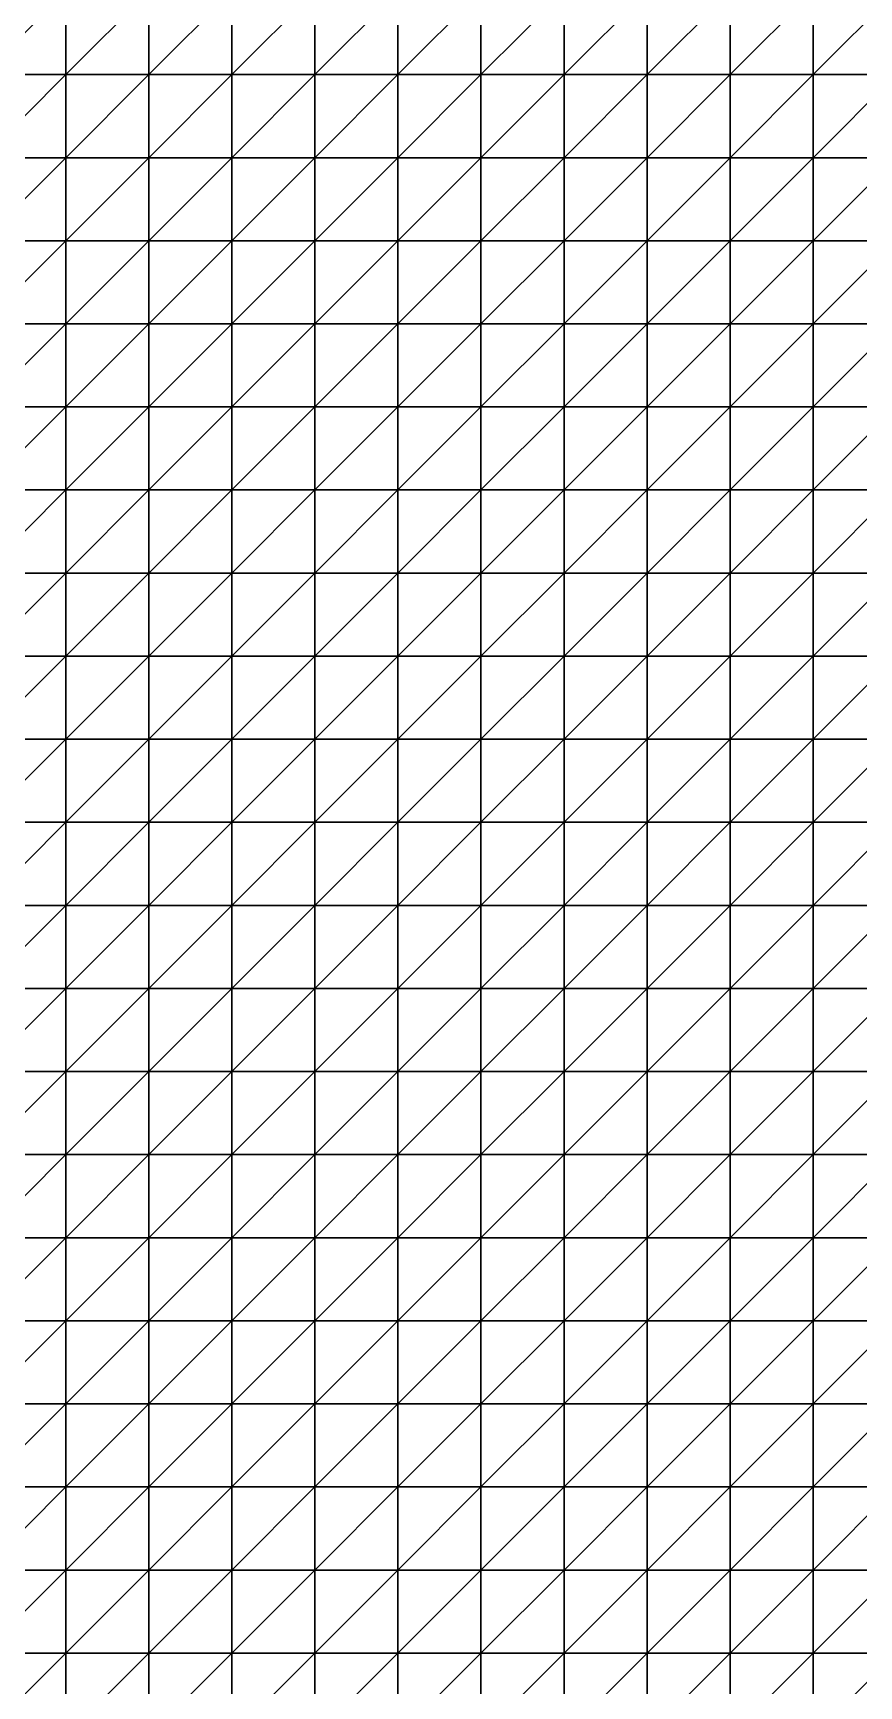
# Model space of a CAD drawing. Header units: metres. Extents: x 351000 to 353000, y 7455000 to 7457000.
# Drawn here: x 351490.1 to 351738.8, y 7455490.1 to 7455987.5 of the extents above; entities that cross this region are included whole.
import ezdxf

# ---------------------------------------------------------------- set-up
doc = ezdxf.new("R2010")
doc.units = ezdxf.units.M

msp = doc.modelspace()

# ---------------------------------------------------------------- linework, layer by layer
at = {"layer": 'BASE_OF_COVER_BOC'}
for points in [[(351475, 7455975, 1248.41), (351500, 7455975, 1248.95), (351500, 7456000, 1243.75)], [(351475, 7455975, 1248.41), (351500, 7456000, 1243.75), (351475, 7456000, 1244.22)], [(351500, 7455975, 1248.95), (351525, 7455975, 1250.1), (351525, 7456000, 1244.6)], [(351500, 7455975, 1248.95), (351525, 7456000, 1244.6), (351500, 7456000, 1243.75)], [(351525, 7455975, 1250.1), (351550, 7455975, 1252.39), (351550, 7456000, 1247.29)], [(351525, 7455975, 1250.1), (351550, 7456000, 1247.29), (351525, 7456000, 1244.6)], [(351550, 7455975, 1252.39), (351575, 7455975, 1256.09), (351575, 7456000, 1251.83)], [(351550, 7455975, 1252.39), (351575, 7456000, 1251.83), (351550, 7456000, 1247.29)], [(351575, 7455975, 1256.09), (351600, 7455975, 1260.99), (351600, 7456000, 1257.67)], [(351575, 7455975, 1256.09), (351600, 7456000, 1257.67), (351575, 7456000, 1251.83)], [(351600, 7455975, 1260.99), (351625, 7455975, 1266.44), (351625, 7456000, 1263.82)], [(351600, 7455975, 1260.99), (351625, 7456000, 1263.82), (351600, 7456000, 1257.67)], [(351625, 7455975, 1266.44), (351650, 7455975, 1271.5), (351650, 7456000, 1269.23)], [(351625, 7455975, 1266.44), (351650, 7456000, 1269.23), (351625, 7456000, 1263.82)], [(351650, 7455975, 1271.5), (351675, 7455975, 1275.31), (351675, 7456000, 1273.13)], [(351650, 7455975, 1271.5), (351675, 7456000, 1273.13), (351650, 7456000, 1269.23)], [(351675, 7455975, 1275.31), (351700, 7455975, 1277.38), (351700, 7456000, 1275.3)], [(351675, 7455975, 1275.31), (351700, 7456000, 1275.3), (351675, 7456000, 1273.13)], [(351700, 7455975, 1277.38), (351725, 7455975, 1277.81), (351725, 7456000, 1276.01)], [(351700, 7455975, 1277.38), (351725, 7456000, 1276.01), (351700, 7456000, 1275.3)], [(351725, 7455975, 1277.81), (351750, 7455975, 1277.19), (351750, 7456000, 1275.91)], [(351725, 7455975, 1277.81), (351750, 7456000, 1275.91), (351725, 7456000, 1276.01)], [(351475, 7455950, 1252.92), (351500, 7455950, 1254.62), (351500, 7455975, 1248.95)], [(351475, 7455950, 1252.92), (351500, 7455975, 1248.95), (351475, 7455975, 1248.41)], [(351500, 7455950, 1254.62), (351525, 7455950, 1256.31), (351525, 7455975, 1250.1)], [(351500, 7455950, 1254.62), (351525, 7455975, 1250.1), (351500, 7455975, 1248.95)], [(351525, 7455950, 1256.31), (351550, 7455950, 1258.32), (351550, 7455975, 1252.39)], [(351525, 7455950, 1256.31), (351550, 7455975, 1252.39), (351525, 7455975, 1250.1)], [(351550, 7455950, 1258.32), (351575, 7455950, 1261.02), (351575, 7455975, 1256.09)], [(351550, 7455950, 1258.32), (351575, 7455975, 1256.09), (351550, 7455975, 1252.39)], [(351575, 7455950, 1261.02), (351600, 7455950, 1264.56), (351600, 7455975, 1260.99)], [(351575, 7455950, 1261.02), (351600, 7455975, 1260.99), (351575, 7455975, 1256.09)], [(351600, 7455950, 1264.56), (351625, 7455950, 1268.74), (351625, 7455975, 1266.44)], [(351600, 7455950, 1264.56), (351625, 7455975, 1266.44), (351600, 7455975, 1260.99)], [(351625, 7455950, 1268.74), (351650, 7455950, 1272.97), (351650, 7455975, 1271.5)], [(351625, 7455950, 1268.74), (351650, 7455975, 1271.5), (351625, 7455975, 1266.44)], [(351650, 7455950, 1272.97), (351675, 7455950, 1276.52), (351675, 7455975, 1275.31)], [(351650, 7455950, 1272.97), (351675, 7455975, 1275.31), (351650, 7455975, 1271.5)], [(351675, 7455950, 1276.52), (351700, 7455950, 1278.76), (351700, 7455975, 1277.38)], [(351675, 7455950, 1276.52), (351700, 7455975, 1277.38), (351675, 7455975, 1275.31)], [(351700, 7455950, 1278.76), (351725, 7455950, 1279.51), (351725, 7455975, 1277.81)], [(351700, 7455950, 1278.76), (351725, 7455975, 1277.81), (351700, 7455975, 1277.38)], [(351725, 7455950, 1279.51), (351750, 7455950, 1279.1), (351750, 7455975, 1277.19)], [(351725, 7455950, 1279.51), (351750, 7455975, 1277.19), (351725, 7455975, 1277.81)], [(351475, 7455925, 1257.17), (351500, 7455925, 1259.91), (351500, 7455950, 1254.62)], [(351475, 7455925, 1257.17), (351500, 7455950, 1254.62), (351475, 7455950, 1252.92)], [(351500, 7455925, 1259.91), (351525, 7455925, 1262.28), (351525, 7455950, 1256.31)], [(351500, 7455925, 1259.91), (351525, 7455950, 1256.31), (351500, 7455950, 1254.62)], [(351525, 7455925, 1262.28), (351550, 7455925, 1264.32), (351550, 7455950, 1258.32)], [(351525, 7455925, 1262.28), (351550, 7455950, 1258.32), (351525, 7455950, 1256.31)], [(351550, 7455925, 1264.32), (351575, 7455925, 1266.29), (351575, 7455950, 1261.02)], [(351550, 7455925, 1264.32), (351575, 7455950, 1261.02), (351550, 7455950, 1258.32)], [(351575, 7455925, 1266.29), (351600, 7455925, 1268.54), (351600, 7455950, 1264.56)], [(351575, 7455925, 1266.29), (351600, 7455950, 1264.56), (351575, 7455950, 1261.02)], [(351600, 7455925, 1268.54), (351625, 7455925, 1271.28), (351625, 7455950, 1268.74)], [(351600, 7455925, 1268.54), (351625, 7455950, 1268.74), (351600, 7455950, 1264.56)], [(351625, 7455925, 1271.28), (351650, 7455925, 1274.38), (351650, 7455950, 1272.97)], [(351625, 7455925, 1271.28), (351650, 7455950, 1272.97), (351625, 7455950, 1268.74)], [(351650, 7455925, 1274.38), (351675, 7455925, 1277.41), (351675, 7455950, 1276.52)], [(351650, 7455925, 1274.38), (351675, 7455950, 1276.52), (351650, 7455950, 1272.97)], [(351675, 7455925, 1277.41), (351700, 7455925, 1279.82), (351700, 7455950, 1278.76)], [(351675, 7455925, 1277.41), (351700, 7455950, 1278.76), (351675, 7455950, 1276.52)], [(351700, 7455925, 1279.82), (351725, 7455925, 1281.19), (351725, 7455950, 1279.51)], [(351700, 7455925, 1279.82), (351725, 7455950, 1279.51), (351700, 7455950, 1278.76)], [(351725, 7455925, 1281.19), (351750, 7455925, 1281.48), (351750, 7455950, 1279.1)], [(351725, 7455925, 1281.19), (351750, 7455950, 1279.1), (351725, 7455950, 1279.51)], [(351475, 7455900, 1260.99), (351500, 7455900, 1264.4), (351500, 7455925, 1259.91)], [(351475, 7455900, 1260.99), (351500, 7455925, 1259.91), (351475, 7455925, 1257.17)], [(351500, 7455900, 1264.4), (351525, 7455900, 1267.44), (351525, 7455925, 1262.28)], [(351500, 7455900, 1264.4), (351525, 7455925, 1262.28), (351500, 7455925, 1259.91)], [(351525, 7455900, 1267.44), (351550, 7455900, 1269.83), (351550, 7455925, 1264.32)], [(351525, 7455900, 1267.44), (351550, 7455925, 1264.32), (351525, 7455925, 1262.28)], [(351550, 7455900, 1269.83), (351575, 7455900, 1271.58), (351575, 7455925, 1266.29)], [(351550, 7455900, 1269.83), (351575, 7455925, 1266.29), (351550, 7455925, 1264.32)], [(351575, 7455900, 1271.58), (351600, 7455900, 1273.02), (351600, 7455925, 1268.54)], [(351575, 7455900, 1271.58), (351600, 7455925, 1268.54), (351575, 7455925, 1266.29)], [(351600, 7455900, 1273.02), (351625, 7455900, 1274.56), (351625, 7455925, 1271.28)], [(351600, 7455900, 1273.02), (351625, 7455925, 1271.28), (351600, 7455925, 1268.54)], [(351625, 7455900, 1274.56), (351650, 7455900, 1276.46), (351650, 7455925, 1274.38)], [(351625, 7455900, 1274.56), (351650, 7455925, 1274.38), (351625, 7455925, 1271.28)], [(351650, 7455900, 1276.46), (351675, 7455900, 1278.72), (351675, 7455925, 1277.41)], [(351650, 7455900, 1276.46), (351675, 7455925, 1277.41), (351650, 7455925, 1274.38)], [(351675, 7455900, 1278.72), (351700, 7455900, 1280.99), (351700, 7455925, 1279.82)], [(351675, 7455900, 1278.72), (351700, 7455925, 1279.82), (351675, 7455925, 1277.41)], [(351700, 7455900, 1280.99), (351725, 7455900, 1282.84), (351725, 7455925, 1281.19)], [(351700, 7455900, 1280.99), (351725, 7455925, 1281.19), (351700, 7455925, 1279.82)], [(351725, 7455900, 1282.84), (351750, 7455900, 1283.92), (351750, 7455925, 1281.48)], [(351725, 7455900, 1282.84), (351750, 7455925, 1281.48), (351725, 7455925, 1281.19)], [(351475, 7455875, 1264.44), (351500, 7455875, 1268.08), (351500, 7455900, 1264.4)], [(351475, 7455875, 1264.44), (351500, 7455900, 1264.4), (351475, 7455900, 1260.99)], [(351500, 7455875, 1268.08), (351525, 7455875, 1271.56), (351525, 7455900, 1267.44)], [(351500, 7455875, 1268.08), (351525, 7455900, 1267.44), (351500, 7455900, 1264.4)], [(351525, 7455875, 1271.56), (351550, 7455875, 1274.43), (351550, 7455900, 1269.83)], [(351525, 7455875, 1271.56), (351550, 7455900, 1269.83), (351525, 7455900, 1267.44)], [(351550, 7455875, 1274.43), (351575, 7455875, 1276.46), (351575, 7455900, 1271.58)], [(351550, 7455875, 1274.43), (351575, 7455900, 1271.58), (351550, 7455900, 1269.83)], [(351575, 7455875, 1276.46), (351600, 7455875, 1277.72), (351600, 7455900, 1273.02)], [(351575, 7455875, 1276.46), (351600, 7455900, 1273.02), (351575, 7455900, 1271.58)], [(351600, 7455875, 1277.72), (351625, 7455875, 1278.57), (351625, 7455900, 1274.56)], [(351600, 7455875, 1277.72), (351625, 7455900, 1274.56), (351600, 7455900, 1273.02)], [(351625, 7455875, 1278.57), (351650, 7455875, 1279.49), (351650, 7455900, 1276.46)], [(351625, 7455875, 1278.57), (351650, 7455900, 1276.46), (351625, 7455900, 1274.56)], [(351650, 7455875, 1279.49), (351675, 7455875, 1280.82), (351675, 7455900, 1278.72)], [(351650, 7455875, 1279.49), (351675, 7455900, 1278.72), (351650, 7455900, 1276.46)], [(351675, 7455875, 1280.82), (351700, 7455875, 1282.56), (351700, 7455900, 1280.99)], [(351675, 7455875, 1280.82), (351700, 7455900, 1280.99), (351675, 7455900, 1278.72)], [(351700, 7455875, 1282.56), (351725, 7455875, 1284.43), (351725, 7455900, 1282.84)], [(351700, 7455875, 1282.56), (351725, 7455900, 1282.84), (351700, 7455900, 1280.99)], [(351725, 7455875, 1284.43), (351750, 7455875, 1286), (351750, 7455900, 1283.92)], [(351725, 7455875, 1284.43), (351750, 7455900, 1283.92), (351725, 7455900, 1282.84)], [(351475, 7455850, 1267.59), (351500, 7455850, 1271), (351500, 7455875, 1268.08)], [(351475, 7455850, 1267.59), (351500, 7455875, 1268.08), (351475, 7455875, 1264.44)], [(351500, 7455850, 1271), (351525, 7455850, 1274.53), (351525, 7455875, 1271.56)], [(351500, 7455850, 1271), (351525, 7455875, 1271.56), (351500, 7455875, 1268.08)], [(351525, 7455850, 1274.53), (351550, 7455850, 1277.77), (351550, 7455875, 1274.43)], [(351525, 7455850, 1274.53), (351550, 7455875, 1274.43), (351525, 7455875, 1271.56)], [(351550, 7455850, 1277.77), (351575, 7455850, 1280.3), (351575, 7455875, 1276.46)], [(351550, 7455850, 1277.77), (351575, 7455875, 1276.46), (351550, 7455875, 1274.43)], [(351575, 7455850, 1280.3), (351600, 7455850, 1281.91), (351600, 7455875, 1277.72)], [(351575, 7455850, 1280.3), (351600, 7455875, 1277.72), (351575, 7455875, 1276.46)], [(351600, 7455850, 1281.91), (351625, 7455850, 1282.71), (351625, 7455875, 1278.57)], [(351600, 7455850, 1281.91), (351625, 7455875, 1278.57), (351600, 7455875, 1277.72)], [(351625, 7455850, 1282.71), (351650, 7455850, 1283.12), (351650, 7455875, 1279.49)], [(351625, 7455850, 1282.71), (351650, 7455875, 1279.49), (351625, 7455875, 1278.57)], [(351650, 7455850, 1283.12), (351675, 7455850, 1283.63), (351675, 7455875, 1280.82)], [(351650, 7455850, 1283.12), (351675, 7455875, 1280.82), (351650, 7455875, 1279.49)], [(351675, 7455850, 1283.63), (351700, 7455850, 1284.59), (351700, 7455875, 1282.56)], [(351675, 7455850, 1283.63), (351700, 7455875, 1282.56), (351675, 7455875, 1280.82)], [(351700, 7455850, 1284.59), (351725, 7455850, 1286.02), (351725, 7455875, 1284.43)], [(351700, 7455850, 1284.59), (351725, 7455875, 1284.43), (351700, 7455875, 1282.56)], [(351725, 7455850, 1286.02), (351750, 7455850, 1287.64), (351750, 7455875, 1286)], [(351725, 7455850, 1286.02), (351750, 7455875, 1286), (351725, 7455875, 1284.43)], [(351475, 7455825, 1270.19), (351500, 7455825, 1273.09), (351500, 7455850, 1271)], [(351475, 7455825, 1270.19), (351500, 7455850, 1271), (351475, 7455850, 1267.59)], [(351500, 7455825, 1273.09), (351525, 7455825, 1276.25), (351525, 7455850, 1274.53)], [(351500, 7455825, 1273.09), (351525, 7455850, 1274.53), (351500, 7455850, 1271)], [(351525, 7455825, 1276.25), (351550, 7455825, 1279.52), (351550, 7455850, 1277.77)], [(351525, 7455825, 1276.25), (351550, 7455850, 1277.77), (351525, 7455850, 1274.53)], [(351550, 7455825, 1279.52), (351575, 7455825, 1282.49), (351575, 7455850, 1280.3)], [(351550, 7455825, 1279.52), (351575, 7455850, 1280.3), (351550, 7455850, 1277.77)], [(351575, 7455825, 1282.49), (351600, 7455825, 1284.73), (351600, 7455850, 1281.91)], [(351575, 7455825, 1282.49), (351600, 7455850, 1281.91), (351575, 7455850, 1280.3)], [(351600, 7455825, 1284.73), (351625, 7455825, 1286.05), (351625, 7455850, 1282.71)], [(351600, 7455825, 1284.73), (351625, 7455850, 1282.71), (351600, 7455850, 1281.91)], [(351625, 7455825, 1286.05), (351650, 7455825, 1286.57), (351650, 7455850, 1283.12)], [(351625, 7455825, 1286.05), (351650, 7455850, 1283.12), (351625, 7455850, 1282.71)], [(351650, 7455825, 1286.57), (351675, 7455825, 1286.73), (351675, 7455850, 1283.63)], [(351650, 7455825, 1286.57), (351675, 7455850, 1283.63), (351650, 7455850, 1283.12)], [(351675, 7455825, 1286.73), (351700, 7455825, 1287.04), (351700, 7455850, 1284.59)], [(351675, 7455825, 1286.73), (351700, 7455850, 1284.59), (351675, 7455850, 1283.63)], [(351700, 7455825, 1287.04), (351725, 7455825, 1287.82), (351725, 7455850, 1286.02)], [(351700, 7455825, 1287.04), (351725, 7455850, 1286.02), (351700, 7455850, 1284.59)], [(351725, 7455825, 1287.82), (351750, 7455825, 1289.11), (351750, 7455850, 1287.64)], [(351725, 7455825, 1287.82), (351750, 7455850, 1287.64), (351725, 7455850, 1286.02)], [(351475, 7455800, 1271.69), (351500, 7455800, 1274.06), (351500, 7455825, 1273.09)], [(351475, 7455800, 1271.69), (351500, 7455825, 1273.09), (351475, 7455825, 1270.19)], [(351500, 7455800, 1274.06), (351525, 7455800, 1276.62), (351525, 7455825, 1276.25)], [(351500, 7455800, 1274.06), (351525, 7455825, 1276.25), (351500, 7455825, 1273.09)], [(351525, 7455800, 1276.62), (351550, 7455800, 1279.57), (351550, 7455825, 1279.52)], [(351525, 7455800, 1276.62), (351550, 7455825, 1279.52), (351525, 7455825, 1276.25)], [(351550, 7455800, 1279.57), (351575, 7455800, 1282.72), (351575, 7455825, 1282.49)], [(351550, 7455800, 1279.57), (351575, 7455825, 1282.49), (351550, 7455825, 1279.52)], [(351575, 7455800, 1282.72), (351600, 7455800, 1285.61), (351600, 7455825, 1284.73)], [(351575, 7455800, 1282.72), (351600, 7455825, 1284.73), (351575, 7455825, 1282.49)], [(351600, 7455800, 1285.61), (351625, 7455800, 1287.8), (351625, 7455825, 1286.05)], [(351600, 7455800, 1285.61), (351625, 7455825, 1286.05), (351600, 7455825, 1284.73)], [(351625, 7455800, 1287.8), (351650, 7455800, 1289.06), (351650, 7455825, 1286.57)], [(351625, 7455800, 1287.8), (351650, 7455825, 1286.57), (351625, 7455825, 1286.05)], [(351650, 7455800, 1289.06), (351675, 7455800, 1289.54), (351675, 7455825, 1286.73)], [(351650, 7455800, 1289.06), (351675, 7455825, 1286.73), (351650, 7455825, 1286.57)], [(351675, 7455800, 1289.54), (351700, 7455800, 1289.69), (351700, 7455825, 1287.04)], [(351675, 7455800, 1289.54), (351700, 7455825, 1287.04), (351675, 7455825, 1286.73)], [(351700, 7455800, 1289.69), (351725, 7455800, 1290.02), (351725, 7455825, 1287.82)], [(351700, 7455800, 1289.69), (351725, 7455825, 1287.82), (351700, 7455825, 1287.04)], [(351725, 7455800, 1290.02), (351750, 7455800, 1290.86), (351750, 7455825, 1289.11)], [(351725, 7455800, 1290.02), (351750, 7455825, 1289.11), (351725, 7455825, 1287.82)], [(351475, 7455775, 1271.56), (351500, 7455775, 1273.66), (351500, 7455800, 1274.06)], [(351475, 7455775, 1271.56), (351500, 7455800, 1274.06), (351475, 7455800, 1271.69)], [(351500, 7455775, 1273.66), (351525, 7455775, 1275.71), (351525, 7455800, 1276.62)], [(351500, 7455775, 1273.66), (351525, 7455800, 1276.62), (351500, 7455800, 1274.06)], [(351525, 7455775, 1275.71), (351550, 7455775, 1278.2), (351550, 7455800, 1279.57)], [(351525, 7455775, 1275.71), (351550, 7455800, 1279.57), (351525, 7455800, 1276.62)], [(351550, 7455775, 1278.2), (351575, 7455775, 1281.25), (351575, 7455800, 1282.72)], [(351550, 7455775, 1278.2), (351575, 7455800, 1282.72), (351550, 7455800, 1279.57)], [(351575, 7455775, 1281.25), (351600, 7455775, 1284.6), (351600, 7455800, 1285.61)], [(351575, 7455775, 1281.25), (351600, 7455800, 1285.61), (351575, 7455800, 1282.72)], [(351600, 7455775, 1284.6), (351625, 7455775, 1287.71), (351625, 7455800, 1287.8)], [(351600, 7455775, 1284.6), (351625, 7455800, 1287.8), (351600, 7455800, 1285.61)], [(351625, 7455775, 1287.71), (351650, 7455775, 1290.09), (351650, 7455800, 1289.06)], [(351625, 7455775, 1287.71), (351650, 7455800, 1289.06), (351625, 7455800, 1287.8)], [(351650, 7455775, 1290.09), (351675, 7455775, 1291.52), (351675, 7455800, 1289.54)], [(351650, 7455775, 1290.09), (351675, 7455800, 1289.54), (351650, 7455800, 1289.06)], [(351675, 7455775, 1291.52), (351700, 7455775, 1292.17), (351700, 7455800, 1289.69)], [(351675, 7455775, 1291.52), (351700, 7455800, 1289.69), (351675, 7455800, 1289.54)], [(351700, 7455775, 1292.17), (351725, 7455775, 1292.5), (351725, 7455800, 1290.02)], [(351700, 7455775, 1292.17), (351725, 7455800, 1290.02), (351700, 7455800, 1289.69)], [(351725, 7455775, 1292.5), (351750, 7455775, 1293.04), (351750, 7455800, 1290.86)], [(351725, 7455775, 1292.5), (351750, 7455800, 1290.86), (351725, 7455800, 1290.02)], [(351475, 7455750, 1269.67), (351500, 7455750, 1271.98), (351500, 7455775, 1273.66)], [(351475, 7455750, 1269.67), (351500, 7455775, 1273.66), (351475, 7455775, 1271.56)], [(351500, 7455750, 1271.98), (351525, 7455750, 1273.93), (351525, 7455775, 1275.71)], [(351500, 7455750, 1271.98), (351525, 7455775, 1275.71), (351500, 7455775, 1273.66)], [(351525, 7455750, 1273.93), (351550, 7455750, 1276.11), (351550, 7455775, 1278.2)], [(351525, 7455750, 1273.93), (351550, 7455775, 1278.2), (351525, 7455775, 1275.71)], [(351550, 7455750, 1276.11), (351575, 7455750, 1278.92), (351575, 7455775, 1281.25)], [(351550, 7455750, 1276.11), (351575, 7455775, 1281.25), (351550, 7455775, 1278.2)], [(351575, 7455750, 1278.92), (351600, 7455750, 1282.38), (351600, 7455775, 1284.6)], [(351575, 7455750, 1278.92), (351600, 7455775, 1284.6), (351575, 7455775, 1281.25)], [(351600, 7455750, 1282.38), (351625, 7455750, 1286.12), (351625, 7455775, 1287.71)], [(351600, 7455750, 1282.38), (351625, 7455775, 1287.71), (351600, 7455775, 1284.6)], [(351625, 7455750, 1286.12), (351650, 7455750, 1289.55), (351650, 7455775, 1290.09)], [(351625, 7455750, 1286.12), (351650, 7455775, 1290.09), (351625, 7455775, 1287.71)], [(351650, 7455750, 1289.55), (351675, 7455750, 1292.18), (351675, 7455775, 1291.52)], [(351650, 7455750, 1289.55), (351675, 7455775, 1291.52), (351650, 7455775, 1290.09)], [(351675, 7455750, 1292.18), (351700, 7455750, 1293.81), (351700, 7455775, 1292.17)], [(351675, 7455750, 1292.18), (351700, 7455775, 1292.17), (351675, 7455775, 1291.52)], [(351700, 7455750, 1293.81), (351725, 7455750, 1294.66), (351725, 7455775, 1292.5)], [(351700, 7455750, 1293.81), (351725, 7455775, 1292.5), (351700, 7455775, 1292.17)], [(351725, 7455750, 1294.66), (351750, 7455750, 1295.19), (351750, 7455775, 1293.04)], [(351725, 7455750, 1294.66), (351750, 7455775, 1293.04), (351725, 7455775, 1292.5)], [(351475, 7455725, 1266.65), (351500, 7455725, 1269.64), (351500, 7455750, 1271.98)], [(351475, 7455725, 1266.65), (351500, 7455750, 1271.98), (351475, 7455750, 1269.67)], [(351500, 7455725, 1269.64), (351525, 7455725, 1272.01), (351525, 7455750, 1273.93)], [(351500, 7455725, 1269.64), (351525, 7455750, 1273.93), (351500, 7455750, 1271.98)], [(351525, 7455725, 1272.01), (351550, 7455725, 1274.21), (351550, 7455750, 1276.11)], [(351525, 7455725, 1272.01), (351550, 7455750, 1276.11), (351525, 7455750, 1273.93)], [(351550, 7455725, 1274.21), (351575, 7455725, 1276.74), (351575, 7455750, 1278.92)], [(351550, 7455725, 1274.21), (351575, 7455750, 1278.92), (351550, 7455750, 1276.11)], [(351575, 7455725, 1276.74), (351600, 7455725, 1279.92), (351600, 7455750, 1282.38)], [(351575, 7455725, 1276.74), (351600, 7455750, 1282.38), (351575, 7455750, 1278.92)], [(351600, 7455725, 1279.92), (351625, 7455725, 1283.68), (351625, 7455750, 1286.12)], [(351600, 7455725, 1279.92), (351625, 7455750, 1286.12), (351600, 7455750, 1282.38)], [(351625, 7455725, 1283.68), (351650, 7455725, 1287.61), (351650, 7455750, 1289.55)], [(351625, 7455725, 1283.68), (351650, 7455750, 1289.55), (351625, 7455750, 1286.12)], [(351650, 7455725, 1287.61), (351675, 7455725, 1291.13), (351675, 7455750, 1292.18)], [(351650, 7455725, 1287.61), (351675, 7455750, 1292.18), (351650, 7455750, 1289.55)], [(351675, 7455725, 1291.13), (351700, 7455725, 1293.77), (351700, 7455750, 1293.81)], [(351675, 7455725, 1291.13), (351700, 7455750, 1293.81), (351675, 7455750, 1292.18)], [(351700, 7455725, 1293.77), (351725, 7455725, 1295.4), (351725, 7455750, 1294.66)], [(351700, 7455725, 1293.77), (351725, 7455750, 1294.66), (351700, 7455750, 1293.81)], [(351725, 7455725, 1295.4), (351750, 7455725, 1296.25), (351750, 7455750, 1295.19)], [(351725, 7455725, 1295.4), (351750, 7455750, 1295.19), (351725, 7455750, 1294.66)], [(351475, 7455700, 1263.73), (351500, 7455700, 1267.62), (351500, 7455725, 1269.64)], [(351475, 7455700, 1263.73), (351500, 7455725, 1269.64), (351475, 7455725, 1266.65)], [(351500, 7455700, 1267.62), (351525, 7455700, 1270.76), (351525, 7455725, 1272.01)], [(351500, 7455700, 1267.62), (351525, 7455725, 1272.01), (351500, 7455725, 1269.64)], [(351525, 7455700, 1270.76), (351550, 7455700, 1273.24), (351550, 7455725, 1274.21)], [(351525, 7455700, 1270.76), (351550, 7455725, 1274.21), (351525, 7455725, 1272.01)], [(351550, 7455700, 1273.24), (351575, 7455700, 1275.48), (351575, 7455725, 1276.74)], [(351550, 7455700, 1273.24), (351575, 7455725, 1276.74), (351550, 7455725, 1274.21)], [(351575, 7455700, 1275.48), (351600, 7455700, 1277.96), (351600, 7455725, 1279.92)], [(351575, 7455700, 1275.48), (351600, 7455725, 1279.92), (351575, 7455725, 1276.74)], [(351600, 7455700, 1277.96), (351625, 7455700, 1280.97), (351625, 7455725, 1283.68)], [(351600, 7455700, 1277.96), (351625, 7455725, 1283.68), (351600, 7455725, 1279.92)], [(351625, 7455700, 1280.97), (351650, 7455700, 1284.46), (351650, 7455725, 1287.61)], [(351625, 7455700, 1280.97), (351650, 7455725, 1287.61), (351625, 7455725, 1283.68)], [(351650, 7455700, 1284.46), (351675, 7455700, 1288.04), (351675, 7455725, 1291.13)], [(351650, 7455700, 1284.46), (351675, 7455725, 1291.13), (351650, 7455725, 1287.61)], [(351675, 7455700, 1288.04), (351700, 7455700, 1291.2), (351700, 7455725, 1293.77)], [(351675, 7455700, 1288.04), (351700, 7455725, 1293.77), (351675, 7455725, 1291.13)], [(351700, 7455700, 1291.2), (351725, 7455700, 1293.51), (351725, 7455725, 1295.4)], [(351700, 7455700, 1291.2), (351725, 7455725, 1295.4), (351700, 7455725, 1293.77)], [(351725, 7455700, 1293.51), (351750, 7455700, 1294.89), (351750, 7455725, 1296.25)], [(351725, 7455700, 1293.51), (351750, 7455725, 1296.25), (351725, 7455725, 1295.4)], [(351475, 7455675, 1262.23), (351500, 7455675, 1266.84), (351500, 7455700, 1267.62)], [(351475, 7455675, 1262.23), (351500, 7455700, 1267.62), (351475, 7455700, 1263.73)], [(351500, 7455675, 1266.84), (351525, 7455675, 1270.65), (351525, 7455700, 1270.76)], [(351500, 7455675, 1266.84), (351525, 7455700, 1270.76), (351500, 7455700, 1267.62)], [(351525, 7455675, 1270.65), (351550, 7455675, 1273.38), (351550, 7455700, 1273.24)], [(351525, 7455675, 1270.65), (351550, 7455700, 1273.24), (351525, 7455700, 1270.76)], [(351550, 7455675, 1273.38), (351575, 7455675, 1275.21), (351575, 7455700, 1275.48)], [(351550, 7455675, 1273.38), (351575, 7455700, 1275.48), (351550, 7455700, 1273.24)], [(351575, 7455675, 1275.21), (351600, 7455675, 1276.6), (351600, 7455700, 1277.96)], [(351575, 7455675, 1275.21), (351600, 7455700, 1277.96), (351575, 7455700, 1275.48)], [(351600, 7455675, 1276.6), (351625, 7455675, 1278.14), (351625, 7455700, 1280.97)], [(351600, 7455675, 1276.6), (351625, 7455700, 1280.97), (351600, 7455700, 1277.96)], [(351625, 7455675, 1278.14), (351650, 7455675, 1280.2), (351650, 7455700, 1284.46)], [(351625, 7455675, 1278.14), (351650, 7455700, 1284.46), (351625, 7455700, 1280.97)], [(351650, 7455675, 1280.2), (351675, 7455675, 1282.82), (351675, 7455700, 1288.04)], [(351650, 7455675, 1280.2), (351675, 7455700, 1288.04), (351650, 7455700, 1284.46)], [(351675, 7455675, 1282.82), (351700, 7455675, 1285.68), (351700, 7455700, 1291.2)], [(351675, 7455675, 1282.82), (351700, 7455700, 1291.2), (351675, 7455700, 1288.04)], [(351700, 7455675, 1285.68), (351725, 7455675, 1288.28), (351725, 7455700, 1293.51)], [(351700, 7455675, 1285.68), (351725, 7455700, 1293.51), (351700, 7455700, 1291.2)], [(351725, 7455675, 1288.28), (351750, 7455675, 1290.23), (351750, 7455700, 1294.89)], [(351725, 7455675, 1288.28), (351750, 7455700, 1294.89), (351725, 7455700, 1293.51)], [(351475, 7455650, 1262.94), (351500, 7455650, 1267.64), (351500, 7455675, 1266.84)], [(351475, 7455650, 1262.94), (351500, 7455675, 1266.84), (351475, 7455675, 1262.23)], [(351500, 7455650, 1267.64), (351525, 7455650, 1271.54), (351525, 7455675, 1270.65)], [(351500, 7455650, 1267.64), (351525, 7455675, 1270.65), (351500, 7455675, 1266.84)], [(351525, 7455650, 1271.54), (351550, 7455650, 1274.12), (351550, 7455675, 1273.38)], [(351525, 7455650, 1271.54), (351550, 7455675, 1273.38), (351525, 7455675, 1270.65)], [(351550, 7455650, 1274.12), (351575, 7455650, 1275.26), (351575, 7455675, 1275.21)], [(351550, 7455650, 1274.12), (351575, 7455675, 1275.21), (351550, 7455675, 1273.38)], [(351575, 7455650, 1275.26), (351600, 7455650, 1275.32), (351600, 7455675, 1276.6)], [(351575, 7455650, 1275.26), (351600, 7455675, 1276.6), (351575, 7455675, 1275.21)], [(351600, 7455650, 1275.32), (351625, 7455650, 1274.98), (351625, 7455675, 1278.14)], [(351600, 7455650, 1275.32), (351625, 7455675, 1278.14), (351600, 7455675, 1276.6)], [(351625, 7455650, 1274.98), (351650, 7455650, 1274.97), (351650, 7455675, 1280.2)], [(351625, 7455650, 1274.98), (351650, 7455675, 1280.2), (351625, 7455675, 1278.14)], [(351650, 7455650, 1274.97), (351675, 7455650, 1275.81), (351675, 7455675, 1282.82)], [(351650, 7455650, 1274.97), (351675, 7455675, 1282.82), (351650, 7455675, 1280.2)], [(351675, 7455650, 1275.81), (351700, 7455650, 1277.58), (351700, 7455675, 1285.68)], [(351675, 7455650, 1275.81), (351700, 7455675, 1285.68), (351675, 7455675, 1282.82)], [(351700, 7455650, 1277.58), (351725, 7455650, 1279.95), (351725, 7455675, 1288.28)], [(351700, 7455650, 1277.58), (351725, 7455675, 1288.28), (351700, 7455675, 1285.68)], [(351725, 7455650, 1279.95), (351750, 7455650, 1282.4), (351750, 7455675, 1290.23)], [(351725, 7455650, 1279.95), (351750, 7455675, 1290.23), (351725, 7455675, 1288.28)], [(351475, 7455625, 1265.58), (351500, 7455625, 1269.56), (351500, 7455650, 1267.64)], [(351475, 7455625, 1265.58), (351500, 7455650, 1267.64), (351475, 7455650, 1262.94)], [(351500, 7455625, 1269.56), (351525, 7455625, 1272.69), (351525, 7455650, 1271.54)], [(351500, 7455625, 1269.56), (351525, 7455650, 1271.54), (351500, 7455650, 1267.64)], [(351525, 7455625, 1272.69), (351550, 7455625, 1274.48), (351550, 7455650, 1274.12)], [(351525, 7455625, 1272.69), (351550, 7455650, 1274.12), (351525, 7455650, 1271.54)], [(351550, 7455625, 1274.48), (351575, 7455625, 1274.65), (351575, 7455650, 1275.26)], [(351550, 7455625, 1274.48), (351575, 7455650, 1275.26), (351550, 7455650, 1274.12)], [(351575, 7455625, 1274.65), (351600, 7455625, 1273.35), (351600, 7455650, 1275.32)], [(351575, 7455625, 1274.65), (351600, 7455650, 1275.32), (351575, 7455650, 1275.26)], [(351600, 7455625, 1273.35), (351625, 7455625, 1271.2), (351625, 7455650, 1274.98)], [(351600, 7455625, 1273.35), (351625, 7455650, 1274.98), (351600, 7455650, 1275.32)], [(351625, 7455625, 1271.2), (351650, 7455625, 1269.1), (351650, 7455650, 1274.97)], [(351625, 7455625, 1271.2), (351650, 7455650, 1274.97), (351625, 7455650, 1274.98)], [(351650, 7455625, 1269.1), (351675, 7455625, 1267.92), (351675, 7455650, 1275.81)], [(351650, 7455625, 1269.1), (351675, 7455650, 1275.81), (351650, 7455650, 1274.97)], [(351675, 7455625, 1267.92), (351700, 7455625, 1268.17), (351700, 7455650, 1277.58)], [(351675, 7455625, 1267.92), (351700, 7455650, 1277.58), (351675, 7455650, 1275.81)], [(351700, 7455625, 1268.17), (351725, 7455625, 1269.9), (351725, 7455650, 1279.95)], [(351700, 7455625, 1268.17), (351725, 7455650, 1279.95), (351700, 7455650, 1277.58)], [(351725, 7455625, 1269.9), (351750, 7455625, 1272.66), (351750, 7455650, 1282.4)], [(351725, 7455625, 1269.9), (351750, 7455650, 1282.4), (351725, 7455650, 1279.95)], [(351475, 7455600, 1268.81), (351500, 7455600, 1271.45), (351500, 7455625, 1269.56)], [(351475, 7455600, 1268.81), (351500, 7455625, 1269.56), (351475, 7455625, 1265.58)], [(351500, 7455600, 1271.45), (351525, 7455600, 1273.11), (351525, 7455625, 1272.69)], [(351500, 7455600, 1271.45), (351525, 7455625, 1272.69), (351500, 7455625, 1269.56)], [(351525, 7455600, 1273.11), (351550, 7455600, 1273.56), (351550, 7455625, 1274.48)], [(351525, 7455600, 1273.11), (351550, 7455625, 1274.48), (351525, 7455625, 1272.69)], [(351550, 7455600, 1273.56), (351575, 7455600, 1272.58), (351575, 7455625, 1274.65)], [(351550, 7455600, 1273.56), (351575, 7455625, 1274.65), (351550, 7455625, 1274.48)], [(351575, 7455600, 1272.58), (351600, 7455600, 1270.18), (351600, 7455625, 1273.35)], [(351575, 7455600, 1272.58), (351600, 7455625, 1273.35), (351575, 7455625, 1274.65)], [(351600, 7455600, 1270.18), (351625, 7455600, 1266.79), (351625, 7455625, 1271.2)], [(351600, 7455600, 1270.18), (351625, 7455625, 1271.2), (351600, 7455625, 1273.35)], [(351625, 7455600, 1266.79), (351650, 7455600, 1263.22), (351650, 7455625, 1269.1)], [(351625, 7455600, 1266.79), (351650, 7455625, 1269.1), (351625, 7455625, 1271.2)], [(351650, 7455600, 1263.22), (351675, 7455600, 1260.45), (351675, 7455625, 1267.92)], [(351650, 7455600, 1263.22), (351675, 7455625, 1267.92), (351650, 7455625, 1269.1)], [(351675, 7455600, 1260.45), (351700, 7455600, 1259.31), (351700, 7455625, 1268.17)], [(351675, 7455600, 1260.45), (351700, 7455625, 1268.17), (351675, 7455625, 1267.92)], [(351700, 7455600, 1259.31), (351725, 7455600, 1260.23), (351725, 7455625, 1269.9)], [(351700, 7455600, 1259.31), (351725, 7455625, 1269.9), (351700, 7455625, 1268.17)], [(351725, 7455600, 1260.23), (351750, 7455600, 1263.03), (351750, 7455625, 1272.66)], [(351725, 7455600, 1260.23), (351750, 7455625, 1272.66), (351725, 7455625, 1269.9)], [(351475, 7455575, 1268.2), (351500, 7455575, 1270.14), (351500, 7455600, 1271.45)], [(351475, 7455575, 1268.2), (351500, 7455600, 1271.45), (351475, 7455600, 1268.81)], [(351500, 7455575, 1270.14), (351525, 7455575, 1271.11), (351525, 7455600, 1273.11)], [(351500, 7455575, 1270.14), (351525, 7455600, 1273.11), (351500, 7455600, 1271.45)], [(351525, 7455575, 1271.11), (351550, 7455575, 1270.99), (351550, 7455600, 1273.56)], [(351525, 7455575, 1271.11), (351550, 7455600, 1273.56), (351525, 7455600, 1273.11)], [(351550, 7455575, 1270.99), (351575, 7455575, 1269), (351575, 7455600, 1272.58)], [(351550, 7455575, 1270.99), (351575, 7455600, 1272.58), (351550, 7455600, 1273.56)], [(351575, 7455575, 1269), (351600, 7455575, 1266.01), (351600, 7455600, 1270.18)], [(351575, 7455575, 1269), (351600, 7455600, 1270.18), (351575, 7455600, 1272.58)], [(351600, 7455575, 1266.01), (351625, 7455575, 1262.24), (351625, 7455600, 1266.79)], [(351600, 7455575, 1266.01), (351625, 7455600, 1266.79), (351600, 7455600, 1270.18)], [(351625, 7455575, 1262.24), (351650, 7455575, 1258.21), (351650, 7455600, 1263.22)], [(351625, 7455575, 1262.24), (351650, 7455600, 1263.22), (351625, 7455600, 1266.79)], [(351650, 7455575, 1258.21), (351675, 7455575, 1254.76), (351675, 7455600, 1260.45)], [(351650, 7455575, 1258.21), (351675, 7455600, 1260.45), (351650, 7455600, 1263.22)], [(351675, 7455575, 1254.76), (351700, 7455575, 1252.78), (351700, 7455600, 1259.31)], [(351675, 7455575, 1254.76), (351700, 7455600, 1259.31), (351675, 7455600, 1260.45)], [(351700, 7455575, 1252.78), (351725, 7455575, 1252.96), (351725, 7455600, 1260.23)], [(351700, 7455575, 1252.78), (351725, 7455600, 1260.23), (351700, 7455600, 1259.31)], [(351725, 7455575, 1252.96), (351750, 7455575, 1255.49), (351750, 7455600, 1263.03)], [(351725, 7455575, 1252.96), (351750, 7455600, 1263.03), (351725, 7455600, 1260.23)], [(351475, 7455550, 1266.07), (351500, 7455550, 1267.77), (351500, 7455575, 1270.14)], [(351475, 7455550, 1266.07), (351500, 7455575, 1270.14), (351475, 7455575, 1268.2)], [(351500, 7455550, 1267.77), (351525, 7455550, 1268.4), (351525, 7455575, 1271.11)], [(351500, 7455550, 1267.77), (351525, 7455575, 1271.11), (351500, 7455575, 1270.14)], [(351525, 7455550, 1268.4), (351550, 7455550, 1267.2), (351550, 7455575, 1270.99)], [(351525, 7455550, 1268.4), (351550, 7455575, 1270.99), (351525, 7455575, 1271.11)], [(351550, 7455550, 1267.2), (351575, 7455550, 1264.65), (351575, 7455575, 1269)], [(351550, 7455550, 1267.2), (351575, 7455575, 1269), (351550, 7455575, 1270.99)], [(351575, 7455550, 1264.65), (351600, 7455550, 1261.69), (351600, 7455575, 1266.01)], [(351575, 7455550, 1264.65), (351600, 7455575, 1266.01), (351575, 7455575, 1269)], [(351600, 7455550, 1261.69), (351625, 7455550, 1258.36), (351625, 7455575, 1262.24)], [(351600, 7455550, 1261.69), (351625, 7455575, 1262.24), (351600, 7455575, 1266.01)], [(351625, 7455550, 1258.36), (351650, 7455550, 1254.89), (351650, 7455575, 1258.21)], [(351625, 7455550, 1258.36), (351650, 7455575, 1258.21), (351625, 7455575, 1262.24)], [(351650, 7455550, 1254.89), (351675, 7455550, 1251.74), (351675, 7455575, 1254.76)], [(351650, 7455550, 1254.89), (351675, 7455575, 1254.76), (351650, 7455575, 1258.21)], [(351675, 7455550, 1251.74), (351700, 7455550, 1249.63), (351700, 7455575, 1252.78)], [(351675, 7455550, 1251.74), (351700, 7455575, 1252.78), (351675, 7455575, 1254.76)], [(351700, 7455550, 1249.63), (351725, 7455550, 1249.3), (351725, 7455575, 1252.96)], [(351700, 7455550, 1249.63), (351725, 7455575, 1252.96), (351700, 7455575, 1252.78)], [(351725, 7455550, 1249.3), (351750, 7455550, 1251.24), (351750, 7455575, 1255.49)], [(351725, 7455550, 1249.3), (351750, 7455575, 1255.49), (351725, 7455575, 1252.96)], [(351475, 7455525, 1263.04), (351500, 7455525, 1264.66), (351500, 7455550, 1267.77)], [(351475, 7455525, 1263.04), (351500, 7455550, 1267.77), (351475, 7455550, 1266.07)], [(351500, 7455525, 1264.66), (351525, 7455525, 1265.22), (351525, 7455550, 1268.4)], [(351500, 7455525, 1264.66), (351525, 7455550, 1268.4), (351500, 7455550, 1267.77)], [(351525, 7455525, 1265.22), (351550, 7455525, 1263.15), (351550, 7455550, 1267.2)], [(351525, 7455525, 1265.22), (351550, 7455550, 1267.2), (351525, 7455550, 1268.4)], [(351550, 7455525, 1263.15), (351575, 7455525, 1260.76), (351575, 7455550, 1264.65)], [(351550, 7455525, 1263.15), (351575, 7455550, 1264.65), (351550, 7455550, 1267.2)], [(351575, 7455525, 1260.76), (351600, 7455525, 1258.35), (351600, 7455550, 1261.69)], [(351575, 7455525, 1260.76), (351600, 7455550, 1261.69), (351575, 7455550, 1264.65)], [(351600, 7455525, 1258.35), (351625, 7455525, 1255.99), (351625, 7455550, 1258.36)], [(351600, 7455525, 1258.35), (351625, 7455550, 1258.36), (351600, 7455550, 1261.69)], [(351625, 7455525, 1255.99), (351650, 7455525, 1253.65), (351650, 7455550, 1254.89)], [(351625, 7455525, 1255.99), (351650, 7455550, 1254.89), (351625, 7455550, 1258.36)], [(351650, 7455525, 1253.65), (351675, 7455525, 1251.44), (351675, 7455550, 1251.74)], [(351650, 7455525, 1253.65), (351675, 7455550, 1251.74), (351650, 7455550, 1254.89)], [(351675, 7455525, 1251.44), (351700, 7455525, 1249.74), (351700, 7455550, 1249.63)], [(351675, 7455525, 1251.44), (351700, 7455550, 1249.63), (351675, 7455550, 1251.74)], [(351700, 7455525, 1249.74), (351725, 7455525, 1249.16), (351725, 7455550, 1249.3)], [(351700, 7455525, 1249.74), (351725, 7455550, 1249.3), (351700, 7455550, 1249.63)], [(351725, 7455525, 1249.16), (351750, 7455525, 1250.31), (351750, 7455550, 1251.24)], [(351725, 7455525, 1249.16), (351750, 7455550, 1251.24), (351725, 7455550, 1249.3)], [(351475, 7455500, 1259.18), (351500, 7455500, 1260.91), (351500, 7455525, 1264.66)], [(351475, 7455500, 1259.18), (351500, 7455525, 1264.66), (351475, 7455525, 1263.04)], [(351500, 7455500, 1260.91), (351525, 7455500, 1260.98), (351525, 7455525, 1265.22)], [(351500, 7455500, 1260.91), (351525, 7455525, 1265.22), (351500, 7455525, 1264.66)], [(351525, 7455500, 1260.98), (351550, 7455500, 1259.92), (351550, 7455525, 1263.15)], [(351525, 7455500, 1260.98), (351550, 7455525, 1263.15), (351525, 7455525, 1265.22)], [(351550, 7455500, 1259.92), (351575, 7455500, 1258.38), (351575, 7455525, 1260.76)], [(351550, 7455500, 1259.92), (351575, 7455525, 1260.76), (351550, 7455525, 1263.15)], [(351575, 7455500, 1258.38), (351600, 7455500, 1256.83), (351600, 7455525, 1258.35)], [(351575, 7455500, 1258.38), (351600, 7455525, 1258.35), (351575, 7455525, 1260.76)], [(351600, 7455500, 1256.83), (351625, 7455500, 1255.48), (351625, 7455525, 1255.99)], [(351600, 7455500, 1256.83), (351625, 7455525, 1255.99), (351600, 7455525, 1258.35)], [(351625, 7455500, 1255.48), (351650, 7455500, 1254.27), (351650, 7455525, 1253.65)], [(351625, 7455500, 1255.48), (351650, 7455525, 1253.65), (351625, 7455525, 1255.99)], [(351650, 7455500, 1254.27), (351675, 7455500, 1253.1), (351675, 7455525, 1251.44)], [(351650, 7455500, 1254.27), (351675, 7455525, 1251.44), (351650, 7455525, 1253.65)], [(351675, 7455500, 1253.1), (351700, 7455500, 1252.01), (351700, 7455525, 1249.74)], [(351675, 7455500, 1253.1), (351700, 7455525, 1249.74), (351675, 7455525, 1251.44)], [(351700, 7455500, 1252.01), (351725, 7455500, 1251.36), (351725, 7455525, 1249.16)], [(351700, 7455500, 1252.01), (351725, 7455525, 1249.16), (351700, 7455525, 1249.74)], [(351725, 7455500, 1251.36), (351750, 7455500, 1251.73), (351750, 7455525, 1250.31)], [(351725, 7455500, 1251.36), (351750, 7455525, 1250.31), (351725, 7455525, 1249.16)], [(351475, 7455475, 1251.49), (351500, 7455475, 1255.2), (351500, 7455500, 1260.91)], [(351475, 7455475, 1251.49), (351500, 7455500, 1260.91), (351475, 7455500, 1259.18)], [(351500, 7455475, 1255.2), (351525, 7455475, 1257.36), (351525, 7455500, 1260.98)], [(351500, 7455475, 1255.2), (351525, 7455500, 1260.98), (351500, 7455500, 1260.91)], [(351525, 7455475, 1257.36), (351550, 7455475, 1258.1), (351550, 7455500, 1259.92)], [(351525, 7455475, 1257.36), (351550, 7455500, 1259.92), (351525, 7455500, 1260.98)], [(351550, 7455475, 1258.1), (351575, 7455475, 1257.88), (351575, 7455500, 1258.38)], [(351550, 7455475, 1258.1), (351575, 7455500, 1258.38), (351550, 7455500, 1259.92)], [(351575, 7455475, 1257.88), (351600, 7455475, 1257.24), (351600, 7455500, 1256.83)], [(351575, 7455475, 1257.88), (351600, 7455500, 1256.83), (351575, 7455500, 1258.38)], [(351600, 7455475, 1257.24), (351625, 7455475, 1256.58), (351625, 7455500, 1255.48)], [(351600, 7455475, 1257.24), (351625, 7455500, 1255.48), (351600, 7455500, 1256.83)], [(351625, 7455475, 1256.58), (351650, 7455475, 1256.03), (351650, 7455500, 1254.27)], [(351625, 7455475, 1256.58), (351650, 7455500, 1254.27), (351625, 7455500, 1255.48)], [(351650, 7455475, 1256.03), (351675, 7455475, 1255.5), (351675, 7455500, 1253.1)], [(351650, 7455475, 1256.03), (351675, 7455500, 1253.1), (351650, 7455500, 1254.27)], [(351675, 7455475, 1255.5), (351700, 7455475, 1254.88), (351700, 7455500, 1252.01)], [(351675, 7455475, 1255.5), (351700, 7455500, 1252.01), (351675, 7455500, 1253.1)], [(351700, 7455475, 1254.88), (351725, 7455475, 1254.28), (351725, 7455500, 1251.36)], [(351700, 7455475, 1254.88), (351725, 7455500, 1251.36), (351700, 7455500, 1252.01)], [(351725, 7455475, 1254.28), (351750, 7455475, 1254.09), (351750, 7455500, 1251.73)], [(351725, 7455475, 1254.28), (351750, 7455500, 1251.73), (351725, 7455500, 1251.36)]]:
    msp.add_3dface(points, dxfattribs=at)

doc.saveas('drawing.dxf')
